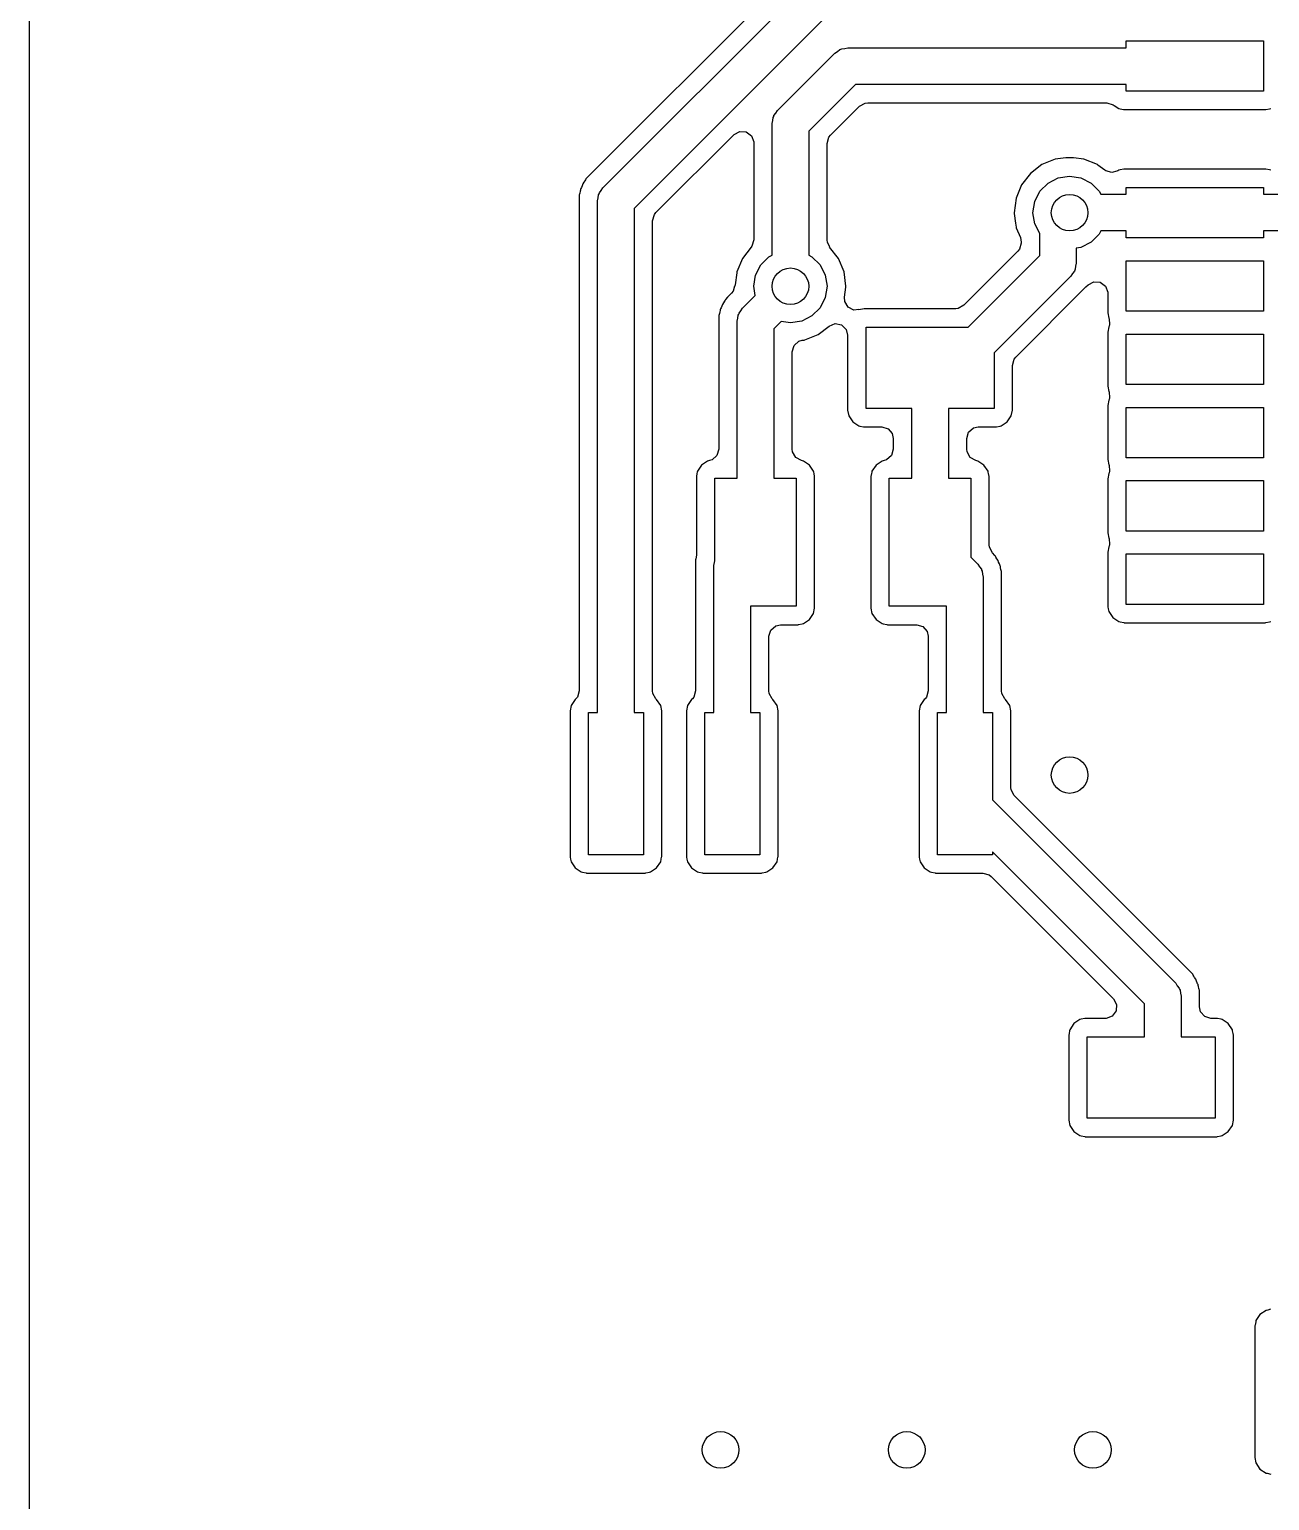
# Model space of a CAD drawing. Extents: x 0 to 2.91, y 0 to 4.33.
# Drawn here: x 0.003 to 0.536, y 1.959 to 2.591 of the extents above; entities that cross this region are included whole.
import ezdxf

# ---------------------------------------------------------------- set-up
doc = ezdxf.new("R2010")
doc.units = 0
doc.header["$MEASUREMENT"] = 0
doc.layers.add('BLACK', color=7, linetype='CONTINUOUS')

msp = doc.modelspace()

# ---------------------------------------------------------------- linework, layer by layer
at = {"layer": 'BLACK', "linetype": 'CONTINUOUS'}
for p, q in [((0.002953, 0.008819), (0.002953, 4.3237)), ((0.333676, 2.61863), (0.242973, 2.52793)), ((0.249432, 2.52323), (0.338834, 2.61263)), ((0.347653, 2.59918), (0.262874, 2.5144)), ((0.474264, 2.58343), (0.474264, 2.58638)), ((0.474264, 2.58638), (0.533319, 2.58638)), ((0.533319, 2.58638), (0.533319, 2.56473)), ((0.324432, 2.55647), (0.349092, 2.58113)), ((0.349092, 2.58113), (0.350206, 2.58183)), ((0.350206, 2.58183), (0.351235, 2.58265)), ((0.351235, 2.58265), (0.351676, 2.58275)), ((0.351676, 2.58275), (0.35206, 2.58299)), ((0.35206, 2.58299), (0.353367, 2.58314)), ((0.353367, 2.58314), (0.35465, 2.58343)), ((0.35465, 2.58343), (0.474264, 2.58343)), ((0.357911, 2.56768), (0.337874, 2.54764)), ((0.474264, 2.56768), (0.357911, 2.56768)), ((0.474264, 2.56473), (0.474264, 2.56768)), ((0.533319, 2.56473), (0.474264, 2.56473)), ((0.322809, 2.55389), (0.322911, 2.55433)), ((0.322911, 2.55433), (0.323732, 2.55536)), ((0.323732, 2.55536), (0.324432, 2.55647)), ((0.347221, 2.54583), (0.359728, 2.55833)), ((0.359728, 2.55833), (0.362181, 2.55967)), ((0.362181, 2.55967), (0.363236, 2.55979)), ((0.363236, 2.55979), (0.465945, 2.55979)), ((0.465945, 2.55979), (0.468701, 2.55895)), ((0.468701, 2.55895), (0.469107, 2.55868)), ((0.469107, 2.55868), (0.471184, 2.55729)), ((0.471184, 2.55729), (0.471663, 2.5572)), ((0.471663, 2.5572), (0.471663, 2.5572)), ((0.471663, 2.5572), (0.473221, 2.55689)), ((0.473221, 2.55689), (0.473486, 2.55683)), ((0.473486, 2.55683), (0.534096, 2.55683)), ((0.534096, 2.55683), (0.534362, 2.55689)), ((0.534362, 2.55689), (0.53592, 2.5572)), ((0.53592, 2.5572), (0.536399, 2.55729)), ((0.53592, 2.5572), (0.53592, 2.5572)), ((0.322126, 2.55092), (0.322421, 2.5522)), ((0.322126, 2.49435), (0.322126, 2.55092)), ((0.322421, 2.5522), (0.322569, 2.55351)), ((0.322569, 2.55351), (0.322809, 2.55389)), ((0.337874, 2.54764), (0.337874, 2.49435)), ((0.272221, 2.51258), (0.305764, 2.54612)), ((0.305764, 2.54612), (0.308217, 2.54746)), ((0.308217, 2.54746), (0.311005, 2.54726)), ((0.311005, 2.54726), (0.313243, 2.54559)), ((0.313243, 2.54559), (0.31422, 2.54297)), ((0.31422, 2.54297), (0.314232, 2.54262)), ((0.314232, 2.54262), (0.314232, 2.50086)), ((0.345768, 2.54232), (0.346555, 2.545)), ((0.345768, 2.50086), (0.345768, 2.54232)), ((0.346555, 2.545), (0.347221, 2.54583)), ((0.443828, 2.5356), (0.438077, 2.53321)), ((0.448301, 2.53619), (0.443828, 2.5356)), ((0.451699, 2.53619), (0.448301, 2.53619)), ((0.456172, 2.5356), (0.451699, 2.53619)), ((0.461923, 2.53321), (0.456172, 2.5356)), ((0.433139, 2.52942), (0.429349, 2.52449)), ((0.438077, 2.53321), (0.433139, 2.52942)), ((0.462181, 2.53302), (0.461923, 2.53321)), ((0.465077, 2.53079), (0.462181, 2.53302)), ((0.462181, 2.53302), (0.462181, 2.53302)), ((0.46549, 2.53051), (0.465077, 2.53079)), ((0.468186, 2.52977), (0.46549, 2.53051)), ((0.4703, 2.53043), (0.468186, 2.52977)), ((0.470326, 2.53037), (0.4703, 2.53043)), ((0.470778, 2.53055), (0.470326, 2.53037)), ((0.471184, 2.53083), (0.470778, 2.53055)), ((0.471663, 2.53092), (0.471184, 2.53083)), ((0.473247, 2.53124), (0.471663, 2.53092)), ((0.471663, 2.53092), (0.471663, 2.53092)), ((0.473486, 2.53128), (0.473247, 2.53124)), ((0.534096, 2.53128), (0.473486, 2.53128)), ((0.534335, 2.53124), (0.534096, 2.53128)), ((0.53592, 2.53092), (0.534335, 2.53124)), ((0.536399, 2.53083), (0.53592, 2.53092)), ((0.53592, 2.53092), (0.53592, 2.53092)), ((0.239817, 2.52259), (0.239756, 2.52221)), ((0.239994, 2.52294), (0.239817, 2.52259)), ((0.24021, 2.52336), (0.239994, 2.52294)), ((0.239994, 2.52294), (0.239994, 2.52294)), ((0.240508, 2.52408), (0.24021, 2.52336)), ((0.240776, 2.52491), (0.240508, 2.52408)), ((0.241285, 2.52561), (0.240776, 2.52491)), ((0.241692, 2.52627), (0.241285, 2.52561)), ((0.241907, 2.52669), (0.241692, 2.52627)), ((0.242085, 2.52704), (0.241907, 2.52669)), ((0.242973, 2.52793), (0.242085, 2.52704)), ((0.242973, 2.52793), (0.242973, 2.52793)), ((0.248732, 2.52211), (0.249432, 2.52323)), ((0.429349, 2.52449), (0.426967, 2.51873)), ((0.43726, 2.52182), (0.440744, 2.5253)), ((0.440744, 2.5253), (0.445134, 2.52754)), ((0.445134, 2.52754), (0.45, 2.52831)), ((0.45, 2.52831), (0.454866, 2.52754)), ((0.454866, 2.52754), (0.459256, 2.5253)), ((0.459256, 2.5253), (0.46274, 2.52182)), ((0.474264, 2.52339), (0.533319, 2.52339)), ((0.474264, 2.52044), (0.474264, 2.52339)), ((0.533319, 2.52339), (0.533319, 2.52044)), ((0.239353, 2.52053), (0.239232, 2.52016)), ((0.239232, 2.52016), (0.239232, 2.30706)), ((0.2395, 2.52098), (0.239353, 2.52053)), ((0.239353, 2.52053), (0.239353, 2.52053)), ((0.239682, 2.52174), (0.2395, 2.52098)), ((0.239756, 2.52221), (0.239682, 2.52174)), ((0.239756, 2.52221), (0.239756, 2.52221)), ((0.247126, 2.51767), (0.247421, 2.51895)), ((0.247126, 2.29772), (0.247126, 2.51767)), ((0.247421, 2.51895), (0.247569, 2.52026)), ((0.247569, 2.52026), (0.247809, 2.52064)), ((0.247809, 2.52064), (0.247911, 2.52109)), ((0.247911, 2.52109), (0.248732, 2.52211)), ((0.426967, 2.51873), (0.426154, 2.51256)), ((0.434252, 2.51256), (0.435023, 2.51743)), ((0.435023, 2.51743), (0.43726, 2.52182)), ((0.46274, 2.52182), (0.463445, 2.52044)), ((0.463445, 2.52044), (0.474264, 2.52044)), ((0.533319, 2.52044), (0.651671, 2.52044)), ((0.262874, 2.5144), (0.262874, 2.29772)), ((0.270768, 2.50907), (0.271555, 2.51176)), ((0.271555, 2.51176), (0.272221, 2.51258)), ((0.426154, 2.51256), (0.426197, 2.51224)), ((0.426197, 2.51224), (0.426755, 2.508)), ((0.435023, 2.5077), (0.434252, 2.51256)), ((0.270768, 2.30706), (0.270768, 2.50907)), ((0.426755, 2.508), (0.426967, 2.50639)), ((0.426967, 2.50639), (0.427091, 2.50609)), ((0.427091, 2.50609), (0.428855, 2.50183)), ((0.437126, 2.50357), (0.435023, 2.5077)), ((0.437126, 2.49417), (0.437126, 2.50357)), ((0.463445, 2.50469), (0.46274, 2.50331)), ((0.474264, 2.50469), (0.463445, 2.50469)), ((0.474264, 2.50174), (0.474264, 2.50469)), ((0.648396, 2.50469), (0.533319, 2.50469)), ((0.533319, 2.50469), (0.533319, 2.50174)), ((0.313139, 2.49777), (0.309349, 2.49283)), ((0.313445, 2.49817), (0.313125, 2.49778)), ((0.313125, 2.49778), (0.313139, 2.49777)), ((0.314232, 2.50086), (0.313445, 2.49817)), ((0.345881, 2.4998), (0.345768, 2.50086)), ((0.346953, 2.49784), (0.345881, 2.4998)), ((0.346861, 2.49777), (0.346953, 2.49784)), ((0.350651, 2.49283), (0.346861, 2.49777)), ((0.429232, 2.49949), (0.428445, 2.49681)), ((0.428855, 2.50183), (0.429232, 2.49994)), ((0.429232, 2.49994), (0.429232, 2.49949)), ((0.454866, 2.49759), (0.452874, 2.49727)), ((0.452874, 2.49727), (0.452874, 2.49089)), ((0.459256, 2.49982), (0.454866, 2.49759)), ((0.46274, 2.50331), (0.459256, 2.49982)), ((0.533319, 2.50174), (0.474264, 2.50174)), ((0.309349, 2.49283), (0.306967, 2.48708)), ((0.31726, 2.49016), (0.320744, 2.49365)), ((0.320744, 2.49365), (0.322126, 2.49435)), ((0.337874, 2.49435), (0.339256, 2.49365)), ((0.339256, 2.49365), (0.34274, 2.49016)), ((0.353033, 2.48708), (0.350651, 2.49283)), ((0.427779, 2.49598), (0.404548, 2.47275)), ((0.406364, 2.46341), (0.437126, 2.49417)), ((0.428445, 2.49681), (0.427779, 2.49598)), ((0.452874, 2.49089), (0.452579, 2.48961)), ((0.474264, 2.47024), (0.474264, 2.49189)), ((0.474264, 2.49189), (0.533319, 2.49189)), ((0.533319, 2.49189), (0.533319, 2.47024)), ((0.306924, 2.48675), (0.306235, 2.48152)), ((0.306967, 2.48708), (0.306924, 2.48675)), ((0.314252, 2.48091), (0.315023, 2.48577)), ((0.315023, 2.48577), (0.31726, 2.49016)), ((0.34274, 2.49016), (0.344977, 2.48577)), ((0.344977, 2.48577), (0.345748, 2.48091)), ((0.353846, 2.48091), (0.353033, 2.48708)), ((0.450568, 2.48534), (0.4175, 2.45227)), ((0.451268, 2.48645), (0.450568, 2.48534)), ((0.452089, 2.48748), (0.451268, 2.48645)), ((0.452191, 2.48792), (0.452089, 2.48748)), ((0.452431, 2.4883), (0.452191, 2.48792)), ((0.452579, 2.48961), (0.452431, 2.4883)), ((0.305409, 2.47877), (0.304744, 2.47795)), ((0.30604, 2.48092), (0.305409, 2.47877)), ((0.306154, 2.48091), (0.30604, 2.48092)), ((0.306235, 2.48152), (0.306154, 2.48091)), ((0.314883, 2.47692), (0.314252, 2.48091)), ((0.345748, 2.48091), (0.344977, 2.47604)), ((0.35323, 2.47623), (0.353803, 2.48058)), ((0.353803, 2.48058), (0.353846, 2.48091)), ((0.426847, 2.45045), (0.457027, 2.48063)), ((0.457027, 2.48063), (0.457902, 2.48151)), ((0.457902, 2.48151), (0.460355, 2.48285)), ((0.460355, 2.48285), (0.463143, 2.48265)), ((0.463143, 2.48265), (0.465381, 2.48097)), ((0.465381, 2.48097), (0.466357, 2.47835)), ((0.466357, 2.47835), (0.46637, 2.478)), ((0.300508, 2.47233), (0.30021, 2.47161)), ((0.300776, 2.47315), (0.300508, 2.47233)), ((0.301285, 2.47385), (0.300776, 2.47315)), ((0.301692, 2.47452), (0.301285, 2.47385)), ((0.301907, 2.47494), (0.301692, 2.47452)), ((0.302085, 2.47529), (0.301907, 2.47494)), ((0.302973, 2.47618), (0.302085, 2.47529)), ((0.304744, 2.47795), (0.302973, 2.47618)), ((0.302973, 2.47618), (0.302973, 2.47618)), ((0.309432, 2.47147), (0.314883, 2.47692)), ((0.344977, 2.47604), (0.34274, 2.47165)), ((0.353342, 2.47435), (0.35323, 2.47623)), ((0.354768, 2.47195), (0.353342, 2.47435)), ((0.357267, 2.4707), (0.354768, 2.47195)), ((0.404548, 2.47275), (0.402094, 2.47141)), ((0.46637, 2.478), (0.46637, 2.46946)), ((0.299353, 2.46877), (0.299232, 2.4684)), ((0.299232, 2.4684), (0.299232, 2.41087)), ((0.2995, 2.46923), (0.299353, 2.46877)), ((0.299353, 2.46877), (0.299353, 2.46877)), ((0.299682, 2.46998), (0.2995, 2.46923)), ((0.299756, 2.47045), (0.299682, 2.46998)), ((0.299817, 2.47084), (0.299756, 2.47045)), ((0.299756, 2.47045), (0.299756, 2.47045)), ((0.299994, 2.47119), (0.299817, 2.47084)), ((0.30021, 2.47161), (0.299994, 2.47119)), ((0.299994, 2.47119), (0.299994, 2.47119)), ((0.307126, 2.46592), (0.307421, 2.4672)), ((0.307126, 2.39841), (0.307126, 2.46592)), ((0.307421, 2.4672), (0.307569, 2.46851)), ((0.307569, 2.46851), (0.307809, 2.46889)), ((0.307809, 2.46889), (0.307911, 2.46933)), ((0.307911, 2.46933), (0.308732, 2.47036)), ((0.308732, 2.47036), (0.309432, 2.47147)), ((0.326018, 2.46579), (0.322874, 2.46264)), ((0.33, 2.46516), (0.326018, 2.46579)), ((0.334866, 2.46593), (0.33, 2.46516)), ((0.339256, 2.46817), (0.334866, 2.46593)), ((0.34274, 2.47165), (0.339256, 2.46817)), ((0.359403, 2.47093), (0.357267, 2.4707)), ((0.35942, 2.47084), (0.359403, 2.47093)), ((0.361723, 2.4713), (0.35942, 2.47084)), ((0.40104, 2.4713), (0.361723, 2.4713)), ((0.402094, 2.47141), (0.40104, 2.4713)), ((0.46637, 2.46946), (0.466828, 2.46716)), ((0.466828, 2.46716), (0.46693, 2.46701)), ((0.46693, 2.46701), (0.467206, 2.46444)), ((0.533319, 2.47024), (0.474264, 2.47024)), ((0.322874, 2.46264), (0.322874, 2.39841)), ((0.336172, 2.45787), (0.341923, 2.46025)), ((0.341923, 2.46025), (0.346626, 2.46386)), ((0.346626, 2.46386), (0.349233, 2.46487)), ((0.349233, 2.46487), (0.351971, 2.46431)), ((0.351971, 2.46431), (0.353971, 2.46236)), ((0.353971, 2.46236), (0.354606, 2.45993)), ((0.354606, 2.45993), (0.354606, 2.42763)), ((0.3625, 2.42841), (0.3625, 2.46341)), ((0.3625, 2.46341), (0.406364, 2.46341)), ((0.466828, 2.46348), (0.46637, 2.46118)), ((0.46637, 2.46118), (0.46637, 2.43797)), ((0.467, 2.46373), (0.466828, 2.46348)), ((0.467206, 2.46444), (0.467, 2.46373)), ((0.474264, 2.43874), (0.474264, 2.4604)), ((0.474264, 2.4604), (0.533319, 2.4604)), ((0.533319, 2.4604), (0.533319, 2.43874)), ((0.330768, 2.45281), (0.331555, 2.45549)), ((0.330768, 2.41087), (0.330768, 2.45281)), ((0.331555, 2.45549), (0.333668, 2.45732)), ((0.333668, 2.45732), (0.335081, 2.45773)), ((0.335081, 2.45773), (0.335849, 2.45783)), ((0.335849, 2.45783), (0.336172, 2.45787)), ((0.4175, 2.45227), (0.4175, 2.42841)), ((0.425394, 2.44695), (0.426181, 2.44963)), ((0.425394, 2.42763), (0.425394, 2.44695)), ((0.426181, 2.44963), (0.426847, 2.45045)), ((0.46637, 2.43797), (0.466828, 2.43566)), ((0.466828, 2.43566), (0.46693, 2.43551)), ((0.46693, 2.43551), (0.467206, 2.43294)), ((0.533319, 2.43874), (0.474264, 2.43874)), ((0.354606, 2.42763), (0.355064, 2.42533)), ((0.382126, 2.42841), (0.3625, 2.42841)), ((0.382126, 2.39841), (0.382126, 2.42841)), ((0.4175, 2.42841), (0.397874, 2.42841)), ((0.397874, 2.42841), (0.397874, 2.39841)), ((0.424936, 2.42533), (0.425394, 2.42763)), ((0.466828, 2.43198), (0.46637, 2.42968)), ((0.46637, 2.42968), (0.46637, 2.40647)), ((0.467, 2.43224), (0.466828, 2.43198)), ((0.467206, 2.43294), (0.467, 2.43224)), ((0.474264, 2.40725), (0.474264, 2.4289)), ((0.474264, 2.4289), (0.533319, 2.4289)), ((0.533319, 2.4289), (0.533319, 2.40725)), ((0.355064, 2.42533), (0.356809, 2.42271)), ((0.356809, 2.42271), (0.35942, 2.42097)), ((0.42058, 2.42097), (0.423191, 2.42271)), ((0.423191, 2.42271), (0.424936, 2.42533)), ((0.35942, 2.42097), (0.359899, 2.42087)), ((0.359899, 2.42087), (0.359899, 2.42087)), ((0.359899, 2.42087), (0.361484, 2.42056)), ((0.361484, 2.42056), (0.361723, 2.42051)), ((0.361723, 2.42051), (0.369272, 2.42051)), ((0.369272, 2.42051), (0.371954, 2.41972)), ((0.371954, 2.41972), (0.373784, 2.41761)), ((0.373784, 2.41761), (0.374232, 2.41555)), ((0.374232, 2.41555), (0.374232, 2.41087)), ((0.405768, 2.41555), (0.406555, 2.41823)), ((0.405768, 2.41087), (0.405768, 2.41555)), ((0.406555, 2.41823), (0.408668, 2.42006)), ((0.408668, 2.42006), (0.410728, 2.42051)), ((0.410728, 2.42051), (0.418277, 2.42051)), ((0.418277, 2.42051), (0.418516, 2.42056)), ((0.418516, 2.42056), (0.420101, 2.42087)), ((0.420101, 2.42087), (0.42058, 2.42097)), ((0.420101, 2.42087), (0.420101, 2.42087)), ((0.299232, 2.41087), (0.298445, 2.40819)), ((0.330901, 2.40973), (0.330768, 2.41087)), ((0.332284, 2.4073), (0.330901, 2.40973)), ((0.374232, 2.41087), (0.373445, 2.40819)), ((0.405901, 2.40973), (0.405768, 2.41087)), ((0.407284, 2.4073), (0.405901, 2.40973)), ((0.291809, 2.4041), (0.290064, 2.40149)), ((0.29442, 2.40584), (0.291809, 2.4041)), ((0.29524, 2.406), (0.29442, 2.40584)), ((0.296332, 2.40636), (0.29524, 2.406)), ((0.298445, 2.40819), (0.296332, 2.40636)), ((0.33476, 2.406), (0.332284, 2.4073)), ((0.33558, 2.40584), (0.33476, 2.406)), ((0.338191, 2.4041), (0.33558, 2.40584)), ((0.339936, 2.40149), (0.338191, 2.4041)), ((0.366809, 2.4041), (0.365064, 2.40149)), ((0.36942, 2.40584), (0.366809, 2.4041)), ((0.37024, 2.406), (0.36942, 2.40584)), ((0.371332, 2.40636), (0.37024, 2.406)), ((0.373445, 2.40819), (0.371332, 2.40636)), ((0.40976, 2.406), (0.407284, 2.4073)), ((0.41058, 2.40584), (0.40976, 2.406)), ((0.413191, 2.4041), (0.41058, 2.40584)), ((0.414936, 2.40149), (0.413191, 2.4041)), ((0.46637, 2.40647), (0.466828, 2.40417)), ((0.466828, 2.40417), (0.46693, 2.40402)), ((0.46693, 2.40402), (0.467206, 2.40145)), ((0.533319, 2.40725), (0.474264, 2.40725)), ((0.289854, 2.40043), (0.289606, 2.39918)), ((0.289606, 2.39918), (0.289606, 2.36534)), ((0.289969, 2.40101), (0.289854, 2.40043)), ((0.290064, 2.40149), (0.289969, 2.40101)), ((0.289969, 2.40101), (0.289969, 2.40101)), ((0.2975, 2.3629), (0.2975, 2.39841)), ((0.2975, 2.39841), (0.307126, 2.39841)), ((0.322874, 2.39841), (0.3325, 2.39841)), ((0.3325, 2.39841), (0.3325, 2.34341)), ((0.340031, 2.40101), (0.339936, 2.40149)), ((0.340146, 2.40043), (0.340031, 2.40101)), ((0.340031, 2.40101), (0.340031, 2.40101)), ((0.340394, 2.39918), (0.340146, 2.40043)), ((0.340394, 2.34263), (0.340394, 2.39918)), ((0.364854, 2.40043), (0.364606, 2.39918)), ((0.364606, 2.39918), (0.364606, 2.34263)), ((0.364969, 2.40101), (0.364854, 2.40043)), ((0.365064, 2.40149), (0.364969, 2.40101)), ((0.364969, 2.40101), (0.364969, 2.40101)), ((0.3725, 2.34341), (0.3725, 2.39841)), ((0.3725, 2.39841), (0.382126, 2.39841)), ((0.397874, 2.39841), (0.4075, 2.39841)), ((0.4075, 2.39841), (0.4075, 2.36454)), ((0.415031, 2.40101), (0.414936, 2.40149)), ((0.415146, 2.40043), (0.415031, 2.40101)), ((0.415031, 2.40101), (0.415031, 2.40101)), ((0.415394, 2.39918), (0.415146, 2.40043)), ((0.415394, 2.36987), (0.415394, 2.39918)), ((0.466828, 2.40049), (0.46637, 2.39818)), ((0.46637, 2.39818), (0.46637, 2.37497)), ((0.467, 2.40074), (0.466828, 2.40049)), ((0.467206, 2.40145), (0.467, 2.40074)), ((0.474264, 2.37575), (0.474264, 2.39741)), ((0.474264, 2.39741), (0.533319, 2.39741)), ((0.533319, 2.39741), (0.533319, 2.37575)), ((0.46637, 2.37497), (0.466828, 2.37267)), ((0.466828, 2.37267), (0.46693, 2.37252)), ((0.46693, 2.37252), (0.467206, 2.36995)), ((0.533319, 2.37575), (0.474264, 2.37575)), ((0.289606, 2.36534), (0.289364, 2.36381)), ((0.4075, 2.36454), (0.410577, 2.36146)), ((0.415507, 2.36881), (0.415394, 2.36987)), ((0.416847, 2.36636), (0.415507, 2.36881)), ((0.417915, 2.36529), (0.416847, 2.36636)), ((0.418093, 2.36494), (0.417915, 2.36529)), ((0.418309, 2.36452), (0.418093, 2.36494)), ((0.418093, 2.36494), (0.418093, 2.36494)), ((0.418715, 2.36385), (0.418309, 2.36452)), ((0.466828, 2.36899), (0.46637, 2.36669)), ((0.46637, 2.36669), (0.46637, 2.34348)), ((0.467, 2.36925), (0.466828, 2.36899)), ((0.467206, 2.36995), (0.467, 2.36925)), ((0.474264, 2.34426), (0.474264, 2.36591)), ((0.474264, 2.36591), (0.533319, 2.36591)), ((0.533319, 2.36591), (0.533319, 2.34426)), ((0.289364, 2.36381), (0.289232, 2.3634)), ((0.289232, 2.3634), (0.289232, 2.30706)), ((0.297126, 2.36092), (0.297421, 2.3622)), ((0.297126, 2.29772), (0.297126, 2.36092)), ((0.297421, 2.3622), (0.2975, 2.3629)), ((0.410577, 2.36146), (0.411276, 2.36035)), ((0.411276, 2.36035), (0.412095, 2.35932)), ((0.412095, 2.35932), (0.412196, 2.35888)), ((0.412196, 2.35888), (0.412436, 2.3585)), ((0.412436, 2.3585), (0.412581, 2.35719)), ((0.419224, 2.36315), (0.418715, 2.36385)), ((0.419492, 2.36233), (0.419224, 2.36315)), ((0.41979, 2.36161), (0.419492, 2.36233)), ((0.420006, 2.36119), (0.41979, 2.36161)), ((0.420183, 2.36084), (0.420006, 2.36119)), ((0.420006, 2.36119), (0.420006, 2.36119)), ((0.420244, 2.36045), (0.420183, 2.36084)), ((0.420318, 2.35998), (0.420244, 2.36045)), ((0.420244, 2.36045), (0.420244, 2.36045)), ((0.4205, 2.35923), (0.420318, 2.35998)), ((0.420647, 2.35877), (0.4205, 2.35923)), ((0.420768, 2.3584), (0.420647, 2.35877)), ((0.420647, 2.35877), (0.420647, 2.35877)), ((0.420768, 2.35715), (0.420768, 2.3584)), ((0.412581, 2.35719), (0.412874, 2.35591)), ((0.412874, 2.35591), (0.412874, 2.29772)), ((0.420768, 2.30706), (0.420768, 2.35715)), ((0.420768, 2.35715), (0.420768, 2.35715)), ((0.3325, 2.34341), (0.312874, 2.34341)), ((0.312874, 2.34341), (0.312874, 2.29772)), ((0.338191, 2.33771), (0.339936, 2.34033)), ((0.339936, 2.34033), (0.340394, 2.34263)), ((0.364606, 2.34263), (0.365064, 2.34033)), ((0.365064, 2.34033), (0.366809, 2.33771)), ((0.397126, 2.34341), (0.3725, 2.34341)), ((0.397126, 2.29772), (0.397126, 2.34341)), ((0.46637, 2.34348), (0.466418, 2.34324)), ((0.466418, 2.34324), (0.466587, 2.34239)), ((0.466587, 2.34239), (0.466828, 2.34118)), ((0.466828, 2.34118), (0.468573, 2.33856)), ((0.533319, 2.34426), (0.474264, 2.34426)), ((0.320768, 2.33055), (0.321555, 2.33323)), ((0.321555, 2.33323), (0.323668, 2.33506)), ((0.323668, 2.33506), (0.325728, 2.33551)), ((0.325728, 2.33551), (0.333277, 2.33551)), ((0.333277, 2.33551), (0.333516, 2.33556)), ((0.333516, 2.33556), (0.335101, 2.33587)), ((0.335101, 2.33587), (0.33558, 2.33597)), ((0.335101, 2.33587), (0.335101, 2.33587)), ((0.33558, 2.33597), (0.338191, 2.33771)), ((0.366809, 2.33771), (0.36942, 2.33597)), ((0.36942, 2.33597), (0.369899, 2.33587)), ((0.369899, 2.33587), (0.369899, 2.33587)), ((0.369899, 2.33587), (0.371484, 2.33556)), ((0.371484, 2.33556), (0.371723, 2.33551)), ((0.371723, 2.33551), (0.384272, 2.33551)), ((0.384272, 2.33551), (0.386954, 2.33472)), ((0.386954, 2.33472), (0.388784, 2.33261)), ((0.468573, 2.33856), (0.471184, 2.33682)), ((0.471184, 2.33682), (0.471663, 2.33672)), ((0.471663, 2.33672), (0.471663, 2.33672)), ((0.471663, 2.33672), (0.473247, 2.33641)), ((0.473247, 2.33641), (0.473486, 2.33636)), ((0.473486, 2.33636), (0.534096, 2.33636)), ((0.534096, 2.33636), (0.534335, 2.33641)), ((0.534335, 2.33641), (0.53592, 2.33672)), ((0.53592, 2.33672), (0.536399, 2.33682)), ((0.53592, 2.33672), (0.53592, 2.33672)), ((0.320768, 2.30706), (0.320768, 2.33055)), ((0.388784, 2.33261), (0.389232, 2.33055)), ((0.389232, 2.33055), (0.389232, 2.30706)), ((0.237498, 2.30341), (0.235753, 2.3008)), ((0.237852, 2.30364), (0.237498, 2.30341)), ((0.238445, 2.30438), (0.237852, 2.30364)), ((0.239232, 2.30706), (0.238445, 2.30438)), ((0.270881, 2.30601), (0.270768, 2.30706)), ((0.272185, 2.30362), (0.270881, 2.30601)), ((0.272502, 2.30341), (0.272185, 2.30362)), ((0.274247, 2.3008), (0.272502, 2.30341)), ((0.287498, 2.30341), (0.285753, 2.3008)), ((0.287852, 2.30364), (0.287498, 2.30341)), ((0.288445, 2.30438), (0.287852, 2.30364)), ((0.289232, 2.30706), (0.288445, 2.30438)), ((0.320881, 2.30601), (0.320768, 2.30706)), ((0.322185, 2.30362), (0.320881, 2.30601)), ((0.322502, 2.30341), (0.322185, 2.30362)), ((0.324247, 2.3008), (0.322502, 2.30341)), ((0.387498, 2.30341), (0.385753, 2.3008)), ((0.387852, 2.30364), (0.387498, 2.30341)), ((0.388445, 2.30438), (0.387852, 2.30364)), ((0.389232, 2.30706), (0.388445, 2.30438)), ((0.420881, 2.30601), (0.420768, 2.30706)), ((0.422185, 2.30362), (0.420881, 2.30601)), ((0.422502, 2.30341), (0.422185, 2.30362)), ((0.424247, 2.3008), (0.422502, 2.30341)), ((0.235753, 2.3008), (0.235295, 2.29849)), ((0.235295, 2.29849), (0.235295, 2.23592)), ((0.243189, 2.23669), (0.243189, 2.29772)), ((0.243189, 2.29772), (0.247126, 2.29772)), ((0.262874, 2.29772), (0.266811, 2.29772)), ((0.266811, 2.29772), (0.266811, 2.23669)), ((0.274705, 2.29849), (0.274247, 2.3008)), ((0.274705, 2.23592), (0.274705, 2.29849)), ((0.285753, 2.3008), (0.285295, 2.29849)), ((0.285295, 2.29849), (0.285295, 2.23592)), ((0.293189, 2.23669), (0.293189, 2.29772)), ((0.293189, 2.29772), (0.297126, 2.29772)), ((0.312874, 2.29772), (0.316811, 2.29772)), ((0.316811, 2.29772), (0.316811, 2.23669)), ((0.324705, 2.29849), (0.324247, 2.3008)), ((0.324705, 2.23592), (0.324705, 2.29849)), ((0.385753, 2.3008), (0.385295, 2.29849)), ((0.385295, 2.29849), (0.385295, 2.23592)), ((0.393189, 2.23669), (0.393189, 2.29772)), ((0.393189, 2.29772), (0.397126, 2.29772)), ((0.412874, 2.29772), (0.416811, 2.29772)), ((0.416811, 2.29772), (0.416811, 2.26023)), ((0.424705, 2.29849), (0.424247, 2.3008)), ((0.424705, 2.26555), (0.424705, 2.29849)), ((0.424818, 2.2645), (0.424705, 2.26555)), ((0.426158, 2.26205), (0.424818, 2.2645)), ((0.416811, 2.26023), (0.495577, 2.18146)), ((0.502027, 2.18618), (0.426158, 2.26205)), ((0.482126, 2.17264), (0.416811, 2.23796)), ((0.416811, 2.23796), (0.416811, 2.23669)), ((0.235295, 2.23592), (0.235343, 2.23568)), ((0.235343, 2.23568), (0.235532, 2.23472)), ((0.235532, 2.23472), (0.235753, 2.23361)), ((0.235753, 2.23361), (0.237498, 2.231)), ((0.266811, 2.23669), (0.243189, 2.23669)), ((0.272502, 2.231), (0.274247, 2.23361)), ((0.274247, 2.23361), (0.274468, 2.23472)), ((0.274468, 2.23472), (0.274657, 2.23568)), ((0.274657, 2.23568), (0.274705, 2.23592)), ((0.285295, 2.23592), (0.285343, 2.23568)), ((0.285343, 2.23568), (0.285532, 2.23472)), ((0.285532, 2.23472), (0.285753, 2.23361)), ((0.285753, 2.23361), (0.287498, 2.231)), ((0.316811, 2.23669), (0.293189, 2.23669)), ((0.322502, 2.231), (0.324247, 2.23361)), ((0.324247, 2.23361), (0.324468, 2.23472)), ((0.324468, 2.23472), (0.324657, 2.23568)), ((0.324657, 2.23568), (0.324705, 2.23592)), ((0.385295, 2.23592), (0.385343, 2.23568)), ((0.385343, 2.23568), (0.385532, 2.23472)), ((0.385532, 2.23472), (0.385753, 2.23361)), ((0.385753, 2.23361), (0.387498, 2.231)), ((0.416811, 2.23669), (0.393189, 2.23669)), ((0.237498, 2.231), (0.240109, 2.22926)), ((0.240109, 2.22926), (0.240588, 2.22916)), ((0.240588, 2.22916), (0.240588, 2.22916)), ((0.240588, 2.22916), (0.242173, 2.22885)), ((0.242173, 2.22885), (0.242411, 2.2288)), ((0.242411, 2.2288), (0.267589, 2.2288)), ((0.267589, 2.2288), (0.267827, 2.22885)), ((0.267827, 2.22885), (0.269412, 2.22916)), ((0.269412, 2.22916), (0.269891, 2.22926)), ((0.269412, 2.22916), (0.269412, 2.22916)), ((0.269891, 2.22926), (0.272502, 2.231)), ((0.287498, 2.231), (0.290109, 2.22926)), ((0.290109, 2.22926), (0.290588, 2.22916)), ((0.290588, 2.22916), (0.290588, 2.22916)), ((0.290588, 2.22916), (0.292173, 2.22885)), ((0.292173, 2.22885), (0.292411, 2.2288)), ((0.292411, 2.2288), (0.317589, 2.2288)), ((0.317589, 2.2288), (0.317827, 2.22885)), ((0.317827, 2.22885), (0.319412, 2.22916)), ((0.319412, 2.22916), (0.319891, 2.22926)), ((0.319412, 2.22916), (0.319412, 2.22916)), ((0.319891, 2.22926), (0.322502, 2.231)), ((0.387498, 2.231), (0.390109, 2.22926)), ((0.390109, 2.22926), (0.390588, 2.22916)), ((0.390588, 2.22916), (0.390588, 2.22916)), ((0.390588, 2.22916), (0.392173, 2.22885)), ((0.392173, 2.22885), (0.392411, 2.2288)), ((0.392411, 2.2288), (0.412753, 2.2288)), ((0.412753, 2.2288), (0.415435, 2.22801)), ((0.415435, 2.22801), (0.41626, 2.22735)), ((0.41626, 2.22735), (0.468839, 2.17477)), ((0.495577, 2.18146), (0.496276, 2.18035)), ((0.502915, 2.18529), (0.502027, 2.18618)), ((0.502027, 2.18618), (0.502027, 2.18618)), ((0.503093, 2.18494), (0.502915, 2.18529)), ((0.503308, 2.18452), (0.503093, 2.18494)), ((0.503715, 2.18385), (0.503308, 2.18452)), ((0.504224, 2.18315), (0.503715, 2.18385)), ((0.504472, 2.18239), (0.504224, 2.18315)), ((0.504492, 2.18233), (0.504472, 2.18239)), ((0.50479, 2.18161), (0.504492, 2.18233)), ((0.505006, 2.18119), (0.50479, 2.18161)), ((0.505183, 2.18084), (0.505006, 2.18119)), ((0.505006, 2.18119), (0.505006, 2.18119)), ((0.468839, 2.17477), (0.470179, 2.17231)), ((0.496276, 2.18035), (0.497095, 2.17932)), ((0.497095, 2.17932), (0.497196, 2.17888)), ((0.497196, 2.17888), (0.497436, 2.1785)), ((0.497436, 2.1785), (0.497582, 2.17719)), ((0.497582, 2.17719), (0.497874, 2.17591)), ((0.497874, 2.17591), (0.497874, 2.15841)), ((0.505244, 2.18045), (0.505183, 2.18084)), ((0.505318, 2.17998), (0.505244, 2.18045)), ((0.505244, 2.18045), (0.505244, 2.18045)), ((0.5055, 2.17923), (0.505318, 2.17998)), ((0.505647, 2.17877), (0.5055, 2.17923)), ((0.505768, 2.1784), (0.505647, 2.17877)), ((0.505647, 2.17877), (0.505647, 2.17877)), ((0.505768, 2.17126), (0.505768, 2.1784)), ((0.469979, 2.16953), (0.468304, 2.16729)), ((0.470179, 2.17231), (0.469979, 2.16953)), ((0.482126, 2.15841), (0.482126, 2.17264)), ((0.506216, 2.1692), (0.505768, 2.17126)), ((0.508046, 2.16709), (0.506216, 2.1692)), ((0.451809, 2.1641), (0.450064, 2.16149)), ((0.45442, 2.16584), (0.451809, 2.1641)), ((0.454899, 2.16594), (0.45442, 2.16584)), ((0.456484, 2.16625), (0.454899, 2.16594)), ((0.454899, 2.16594), (0.454899, 2.16594)), ((0.456723, 2.1663), (0.456484, 2.16625)), ((0.465331, 2.1663), (0.456723, 2.1663)), ((0.465685, 2.16631), (0.465331, 2.1663)), ((0.468304, 2.16729), (0.465685, 2.16631)), ((0.510728, 2.1663), (0.508046, 2.16709)), ((0.513277, 2.1663), (0.510728, 2.1663)), ((0.513516, 2.16625), (0.513277, 2.1663)), ((0.515101, 2.16594), (0.513516, 2.16625)), ((0.51558, 2.16584), (0.515101, 2.16594)), ((0.515101, 2.16594), (0.515101, 2.16594)), ((0.518191, 2.1641), (0.51558, 2.16584)), ((0.519936, 2.16149), (0.518191, 2.1641)), ((0.449746, 2.15989), (0.449606, 2.15918)), ((0.449606, 2.15918), (0.449606, 2.12263)), ((0.449969, 2.16101), (0.449746, 2.15989)), ((0.450064, 2.16149), (0.449969, 2.16101)), ((0.449969, 2.16101), (0.449969, 2.16101)), ((0.4575, 2.12341), (0.4575, 2.15841)), ((0.4575, 2.15841), (0.482126, 2.15841)), ((0.497874, 2.15841), (0.5125, 2.15841)), ((0.5125, 2.15841), (0.5125, 2.12341)), ((0.520031, 2.16101), (0.519936, 2.16149)), ((0.520254, 2.15989), (0.520031, 2.16101)), ((0.520031, 2.16101), (0.520031, 2.16101)), ((0.520394, 2.15918), (0.520254, 2.15989)), ((0.520394, 2.12263), (0.520394, 2.15918)), ((0.449606, 2.12263), (0.450064, 2.12033)), ((0.450064, 2.12033), (0.451809, 2.11771)), ((0.5125, 2.12341), (0.4575, 2.12341)), ((0.518191, 2.11771), (0.519936, 2.12033)), ((0.519936, 2.12033), (0.520394, 2.12263)), ((0.451809, 2.11771), (0.45442, 2.11597)), ((0.45442, 2.11597), (0.454899, 2.11587)), ((0.454899, 2.11587), (0.454899, 2.11587)), ((0.454899, 2.11587), (0.456484, 2.11556)), ((0.456484, 2.11556), (0.456723, 2.11551)), ((0.456723, 2.11551), (0.513277, 2.11551)), ((0.513277, 2.11551), (0.513516, 2.11556)), ((0.513516, 2.11556), (0.515101, 2.11587)), ((0.515101, 2.11587), (0.51558, 2.11597)), ((0.515101, 2.11587), (0.515101, 2.11587)), ((0.51558, 2.11597), (0.518191, 2.11771)), ((0.529969, 2.03601), (0.529678, 2.03454)), ((0.530064, 2.03649), (0.529969, 2.03601)), ((0.529969, 2.03601), (0.529969, 2.03601)), ((0.531809, 2.0391), (0.530064, 2.03649)), ((0.53442, 2.04084), (0.531809, 2.0391)), ((0.53524, 2.041), (0.53442, 2.04084)), ((0.536332, 2.04136), (0.53524, 2.041)), ((0.529678, 2.03454), (0.529606, 2.03418)), ((0.529606, 2.03418), (0.529606, 1.97763)), ((0.529606, 1.97763), (0.530064, 1.97533)), ((0.530064, 1.97533), (0.531809, 1.97271)), ((0.531809, 1.97271), (0.53442, 1.97097)), ((0.53442, 1.97097), (0.534899, 1.97087)), ((0.534899, 1.97087), (0.534899, 1.97087)), ((0.534899, 1.97087), (0.536484, 1.97056))]:
    msp.add_line(p, q, dxfattribs=at)
at = {"layer": 'BLACK'}
for centre in [(0.45, 2.51256), (0.33, 2.48091), (0.45, 2.27091), (0.3, 1.98091), (0.38, 1.98091), (0.46, 1.98091)]:
    msp.add_circle(centre, 0.007874, dxfattribs=at)

doc.saveas('drawing.dxf')
